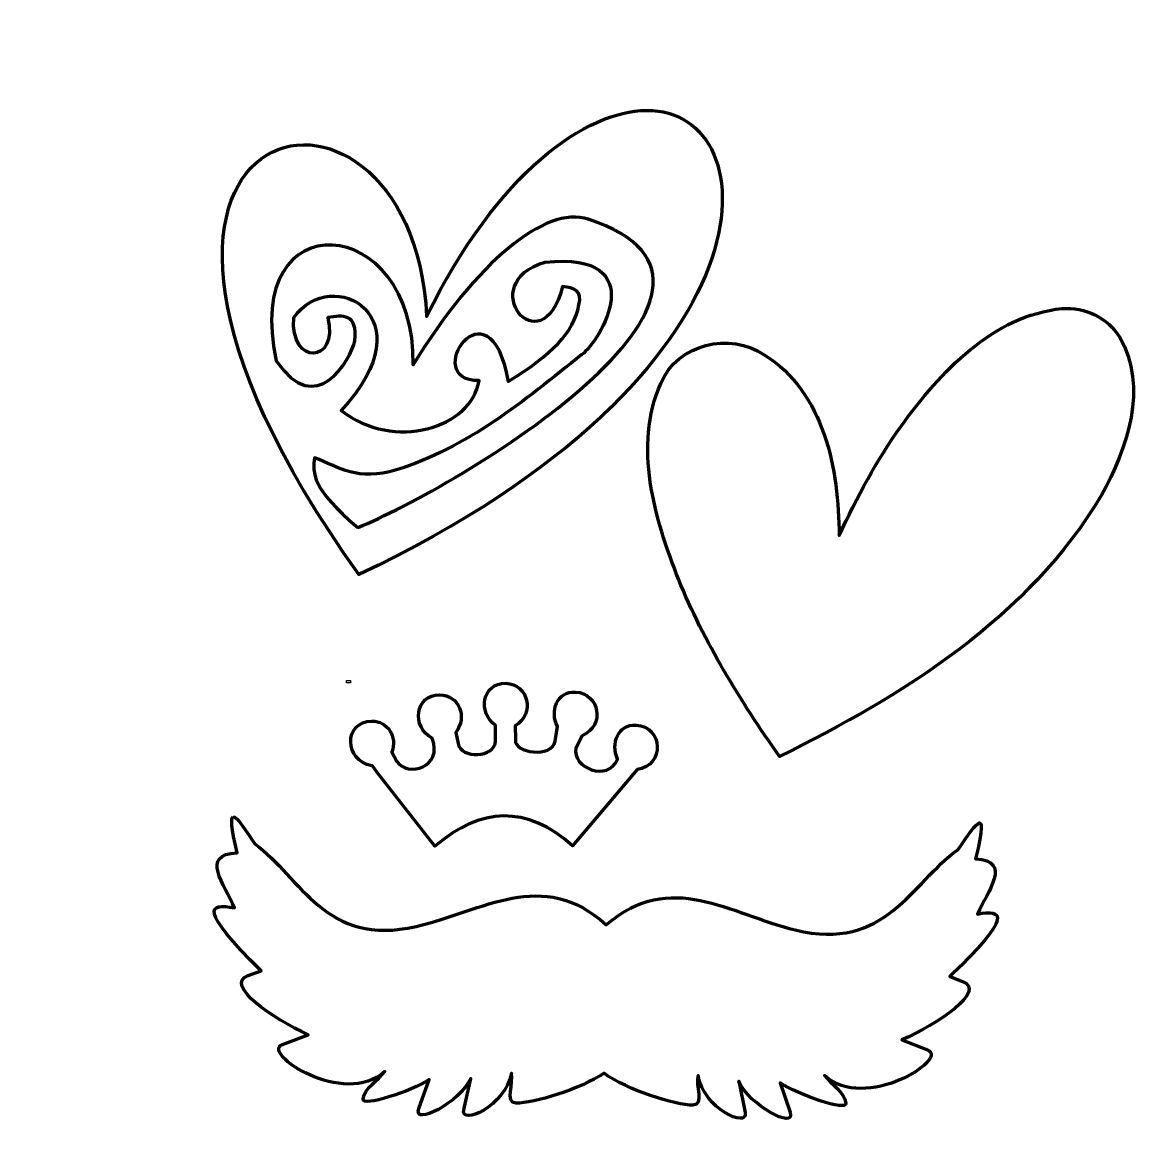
# Model space of a CAD drawing. Header units: centimetres. Extents: x -17.5 to 12.3, y -13.8 to 15.5.
import ezdxf

# ---------------------------------------------------------------- set-up
doc = ezdxf.new("R2010")
doc.units = ezdxf.units.CM
doc.header["$MEASUREMENT"] = 0
doc.header["$XCLIPFRAME"] = 0
doc.layers.add('Layer 1', color=7, linetype='Continuous')
picture_1 = doc.add_image_def('image1.jpg', size_in_pixel=(583, 310))

msp = doc.modelspace()

# ---------------------------------------------------------------- linework, layer by layer
at = {"layer": 'Layer 1', "color": 18, "lineweight": 90}
for points, knots in [([(-0.97779, 13.18666), (-2.58151, 13.16472), (-4.90607, 11.58656), (-6.79784, 7.73022), (-6.79784, 7.73022), (-7.18778, 15.51168), (-17.48981, 13.35317), (-8.59333, 0.90305), (-8.59333, 0.90305), (2.66305, 6.22728), (2.30181, 13.20434), (-0.97779, 13.18666)], [0, 0, 0, 0, 0.25, 0.25, 0.25, 0.25, 0.5, 0.5, 0.5, 0.5, 1, 1, 1, 1]), ([(-2.52521, 10.30823), (2.92908, 8.52889), (-6.08213, 3.15232), (-8.62297, 2.15317), (-8.62297, 2.15317), (-9.84677, 3.17467), (-9.81839, 3.59863), (-9.7613, 3.99703), (-9.7613, 3.99703), (-9.13102, 3.74369), (-8.61868, 3.3617), (-7.59433, 3.67687), (-7.59433, 3.67687), (-5.7482, 4.24489), (-4.22397, 5.48926), (-2.69121, 6.7302), (-2.69121, 6.7302), (-2.21342, 7.05657), (-0.78904, 9.45826), (-3.6665, 9.1699), (-3.6665, 9.1699), (-5.56674, 8.61776), (-3.76798, 6.34769), (-3.20405, 8.52663), (-3.20405, 8.52663), (-2.89437, 8.50095), (-2.67061, 8.40561), (-2.76829, 8.04046), (-2.76829, 8.04046), (-2.91705, 7.3024), (-3.46371, 6.73651), (-4.64179, 6.01282), (-4.64179, 6.01282), (-5.14453, 8.85911), (-6.99538, 6.00053), (-5.41253, 6.03653), (-5.41253, 6.03653), (-5.61057, 4.77706), (-7.66031, 4.15824), (-9.05578, 5.24207), (-9.05578, 5.24207), (-6.73985, 7.74696), (-9.30657, 9.12044), (-10.31268, 7.70549), (-10.31268, 7.70549), (-10.42332, 6.42806), (-9.11626, 6.46403), (-9.41447, 7.70549), (-9.41447, 7.70549), (-9.02116, 7.76375), (-8.62334, 7.83129), (-8.69708, 7.08889), (-8.69708, 7.08889), (-8.81667, 6.58442), (-9.72011, 4.98763), (-10.77513, 6.56419), (-10.77513, 6.56419), (-11.71829, 10.81483), (-7.09072, 10.50407), (-7.15263, 6.45748), (-7.15263, 6.45748), (-5.47766, 9.17674), (-3.65958, 10.67829), (-2.52521, 10.30823)], [0, 0, 0, 0, 0.05882353, 0.05882353, 0.05882353, 0.05882353, 0.11764706, 0.11764706, 0.11764706, 0.11764706, 0.17647059, 0.17647059, 0.17647059, 0.17647059, 0.23529412, 0.23529412, 0.23529412, 0.23529412, 0.29411765, 0.29411765, 0.29411765, 0.29411765, 0.35294118, 0.35294118, 0.35294118, 0.35294118, 0.41176471, 0.41176471, 0.41176471, 0.41176471, 0.47058824, 0.47058824, 0.47058824, 0.47058824, 0.52941176, 0.52941176, 0.52941176, 0.52941176, 0.58823529, 0.58823529, 0.58823529, 0.58823529, 0.64705882, 0.64705882, 0.64705882, 0.64705882, 0.70588235, 0.70588235, 0.70588235, 0.70588235, 0.76470588, 0.76470588, 0.76470588, 0.76470588, 0.82352941, 0.82352941, 0.82352941, 0.82352941, 0.88235294, 0.88235294, 0.88235294, 0.88235294, 1, 1, 1, 1])]:
    msp.add_open_spline(points, degree=3, knots=knots, dxfattribs=at)
at = {"layer": 'Layer 1', "color": 7, "lineweight": 90}
msp.add_open_spline([(10.01857, 7.94353), (8.18032, 7.76304), (6.78778, 6.25658), (5.75334, 4.83423), (5.75334, 4.83423), (5.11205, 3.9348), (4.59112, 2.94019), (4.11349, 1.93766), (4.11349, 1.93766), (4.11112, 3.67723), (3.7209, 5.73223), (2.13328, 6.71923), (2.13328, 6.71923), (1.22987, 7.33884), (-0.16897, 7.01622), (-0.5999, 5.96331), (-0.5999, 5.96331), (-1.34295, 4.29586), (-0.76256, 2.39126), (-0.13745, 0.78451), (-0.13745, 0.78451), (0.5504, -0.89233), (1.49669, -2.42801), (2.53347, -3.90813), (2.53347, -3.90813), (5.81353, -2.30418), (9.14416, -0.21537), (11.05144, 3.00199), (11.05144, 3.00199), (11.74172, 4.24007), (12.29828, 5.86164), (11.53338, 7.19057), (11.53338, 7.19057), (11.21855, 7.7011), (10.613, 7.98181), (10.01857, 7.94353)], degree=3, knots=[0, 0, 0, 0, 0.1, 0.1, 0.1, 0.1, 0.2, 0.2, 0.2, 0.2, 0.3, 0.3, 0.3, 0.3, 0.4, 0.4, 0.4, 0.4, 0.5, 0.5, 0.5, 0.5, 0.6, 0.6, 0.6, 0.6, 0.7, 0.7, 0.7, 0.7, 0.8, 0.8, 0.8, 0.8, 1, 1, 1, 1], dxfattribs=at)
at = {"layer": 'Layer 1', "lineweight": 90}
msp.add_open_spline([(-4.7067, -1.97203), (-5.32649, -1.95125), (-5.45798, -2.75501), (-4.97646, -3.08664), (-4.97646, -3.08664), (-4.97646, -3.08664), (-4.97646, -3.49277), (-4.97646, -3.49277), (-4.97646, -3.49277), (-4.98926, -3.96226), (-5.90476, -3.96968), (-5.96657, -3.56688), (-5.96657, -3.56688), (-5.96657, -3.56688), (-6.02882, -3.27044), (-6.02882, -3.27044), (-6.02882, -3.27044), (-5.70736, -2.85682), (-5.94603, -2.28896), (-6.45273, -2.28033), (-6.45273, -2.28033), (-7.11229, -2.2691), (-7.20227, -3.13405), (-6.65431, -3.42459), (-6.65431, -3.42459), (-6.35138, -4.19694), (-7.28945, -4.4629), (-7.59106, -4.04414), (-7.59106, -4.04414), (-7.59106, -4.04414), (-7.71556, -3.79514), (-7.71556, -3.79514), (-7.71556, -3.79514), (-7.5715, -3.38216), (-7.83038, -2.96806), (-8.24915, -2.974), (-8.24915, -2.974), (-9.01114, -2.9848), (-8.97374, -4.03446), (-8.24915, -4.15383), (-8.24915, -4.15383), (-8.2422, -4.15383), (-8.2353, -4.15408), (-8.2284, -4.15383), (-8.2284, -4.15383), (-8.2284, -4.15383), (-8.10686, -4.33466), (-8.10686, -4.33466), (-8.10686, -4.33466), (-8.10686, -4.33466), (-6.5802, -6.28523), (-6.5802, -6.28523), (-6.5802, -6.28523), (-5.36578, -5.24704), (-4.15137, -5.19012), (-2.93695, -6.27337), (-2.93695, -6.27337), (-2.93695, -6.27337), (-1.23242, -4.25758), (-1.23242, -4.25758), (-1.23242, -4.25758), (-0.48506, -4.14373), (-0.54168, -3.12549), (-1.25614, -3.07775), (-1.25614, -3.07775), (-1.73877, -3.0455), (-1.93342, -3.57654), (-1.74526, -3.97893), (-1.74526, -3.97893), (-1.99821, -4.59825), (-2.96114, -4.20643), (-2.84802, -3.68545), (-2.84802, -3.68545), (-2.84802, -3.68545), (-2.68498, -3.35937), (-2.68498, -3.35937), (-2.68498, -3.35937), (-2.06442, -3.09253), (-2.22507, -2.23965), (-2.85988, -2.20325), (-2.85988, -2.20325), (-3.35308, -2.17498), (-3.54337, -2.71182), (-3.34011, -3.11629), (-3.34011, -3.11629), (-3.34011, -3.11629), (-3.3994, -3.50166), (-3.3994, -3.50166), (-3.3994, -3.50166), (-3.48478, -3.95958), (-4.48708, -3.82471), (-4.45176, -3.46312), (-4.45176, -3.46312), (-4.45176, -3.46312), (-4.46065, -3.0985), (-4.46065, -3.0985), (-4.46065, -3.0985), (-3.90948, -2.77898), (-4.11142, -1.99199), (-4.7067, -1.97203)], degree=3, knots=[0, 0, 0, 0, 0.03846154, 0.03846154, 0.03846154, 0.03846154, 0.07692308, 0.07692308, 0.07692308, 0.07692308, 0.11538462, 0.11538462, 0.11538462, 0.11538462, 0.15384615, 0.15384615, 0.15384615, 0.15384615, 0.19230769, 0.19230769, 0.19230769, 0.19230769, 0.23076923, 0.23076923, 0.23076923, 0.23076923, 0.26923077, 0.26923077, 0.26923077, 0.26923077, 0.30769231, 0.30769231, 0.30769231, 0.30769231, 0.34615385, 0.34615385, 0.34615385, 0.34615385, 0.38461538, 0.38461538, 0.38461538, 0.38461538, 0.42307692, 0.42307692, 0.42307692, 0.42307692, 0.46153846, 0.46153846, 0.46153846, 0.46153846, 0.5, 0.5, 0.5, 0.5, 0.53846154, 0.53846154, 0.53846154, 0.53846154, 0.57692308, 0.57692308, 0.57692308, 0.57692308, 0.61538462, 0.61538462, 0.61538462, 0.61538462, 0.65384615, 0.65384615, 0.65384615, 0.65384615, 0.69230769, 0.69230769, 0.69230769, 0.69230769, 0.73076923, 0.73076923, 0.73076923, 0.73076923, 0.76923077, 0.76923077, 0.76923077, 0.76923077, 0.80769231, 0.80769231, 0.80769231, 0.80769231, 0.84615385, 0.84615385, 0.84615385, 0.84615385, 0.88461538, 0.88461538, 0.88461538, 0.88461538, 0.92307692, 0.92307692, 0.92307692, 0.92307692, 1, 1, 1, 1], dxfattribs=at)
at = {"layer": 'Layer 1', "color": 251, "lineweight": 90}
msp.add_open_spline([(-11.91742, -5.50552), (-11.98433, -5.52688), (-11.97131, -5.77522), (-11.81329, -6.45705), (-11.81329, -6.45705), (-12.79751, -6.49759), (-12.14919, -7.29698), (-11.88494, -7.91803), (-11.88494, -7.91803), (-12.57183, -7.76941), (-12.82765, -7.95122), (-11.17804, -9.57725), (-11.17804, -9.57725), (-11.17804, -9.57725), (-11.5174, -9.7039), (-11.5174, -9.7039), (-11.5174, -9.7039), (-12.17372, -9.95057), (-10.86335, -10.85432), (-9.93487, -11.27274), (-9.93487, -11.27274), (-9.93487, -11.27274), (-10.61293, -11.52893), (-10.61293, -11.52893), (-10.61293, -11.52893), (-11.20939, -11.75309), (-8.98407, -13.21836), (-7.90734, -12.24529), (-7.90734, -12.24529), (-8.08318, -12.48472), (-8.43273, -12.66595), (-8.48045, -12.97617), (-8.48045, -12.97617), (-8.51507, -13.20124), (-7.20348, -12.76688), (-6.72786, -12.45812), (-6.72786, -12.45812), (-6.72786, -12.45812), (-7.00713, -13.22725), (-7.00713, -13.22725), (-7.00713, -13.22725), (-7.18024, -13.70999), (-5.90995, -13.06072), (-5.633, -12.42552), (-5.633, -12.42552), (-5.633, -12.42552), (-5.81684, -13.25552), (-5.81684, -13.25552), (-5.81684, -13.25552), (-5.91414, -13.69266), (-4.71691, -13.16208), (-4.55765, -12.29098), (-4.55765, -12.29098), (-4.48061, -12.53894), (-4.74194, -13.07157), (-4.4347, -13.08047), (-4.4347, -13.08047), (-3.97361, -13.09384), (-2.72994, -12.71061), (-2.10434, -12.29198), (-2.10434, -12.29198), (-1.49652, -12.72776), (-0.21961, -13.14156), (0.24968, -13.13465), (0.24968, -13.13465), (0.55701, -13.13013), (0.3021, -12.59613), (0.38266, -12.34928), (0.38266, -12.34928), (0.52949, -13.22258), (1.71927, -13.76623), (1.62821, -13.32775), (1.62821, -13.32775), (1.62821, -13.32775), (1.45675, -12.49737), (1.45675, -12.49737), (1.45675, -12.49737), (1.72462, -13.13646), (2.98282, -13.80517), (2.81661, -13.32002), (2.81661, -13.32002), (2.81661, -13.32002), (2.55088, -12.54387), (2.55088, -12.54387), (2.55088, -12.54387), (3.02205, -12.85939), (4.32668, -13.31274), (4.29527, -13.08719), (4.29527, -13.08719), (4.25198, -12.77632), (3.90385, -12.59155), (3.73144, -12.34963), (3.73144, -12.34963), (4.79419, -13.33795), (7.04393, -11.90513), (6.45074, -11.67248), (6.45074, -11.67248), (6.45074, -11.67248), (5.77548, -11.40586), (5.77548, -11.40586), (5.77548, -11.40586), (6.70983, -11.00071), (8.03271, -10.11699), (7.37997, -9.86098), (7.37997, -9.86098), (7.37997, -9.86098), (7.04121, -9.72944), (7.04121, -9.72944), (7.04121, -9.72944), (8.71383, -8.12708), (8.46147, -7.94129), (7.77253, -8.0801), (7.77253, -8.0801), (8.0456, -7.46288), (8.70618, -6.67324), (7.72264, -6.61868), (7.72264, -6.61868), (8.13549, -4.94603), (7.62013, -5.88801), (7.25313, -6.37638), (7.25313, -6.37638), (6.03447, -7.25098), (5.34764, -9.08643), (2.95293, -8.49908), (2.95293, -8.49908), (1.18928, -8.0665), (-0.32637, -6.89373), (-2.04485, -8.35936), (-2.04485, -8.35936), (-3.75177, -6.83793), (-5.29556, -7.9952), (-7.07434, -8.40577), (-7.07434, -8.40577), (-9.47682, -8.96031), (-10.13399, -7.11375), (-11.34006, -6.22187), (-11.34006, -6.22187), (-11.55381, -5.92883), (-11.81963, -5.47431), (-11.91742, -5.50552)], degree=3, knots=[0, 0, 0, 0, 0.02777778, 0.02777778, 0.02777778, 0.02777778, 0.05555556, 0.05555556, 0.05555556, 0.05555556, 0.08333333, 0.08333333, 0.08333333, 0.08333333, 0.11111111, 0.11111111, 0.11111111, 0.11111111, 0.13888889, 0.13888889, 0.13888889, 0.13888889, 0.16666667, 0.16666667, 0.16666667, 0.16666667, 0.19444444, 0.19444444, 0.19444444, 0.19444444, 0.22222222, 0.22222222, 0.22222222, 0.22222222, 0.25, 0.25, 0.25, 0.25, 0.27777778, 0.27777778, 0.27777778, 0.27777778, 0.30555556, 0.30555556, 0.30555556, 0.30555556, 0.33333333, 0.33333333, 0.33333333, 0.33333333, 0.36111111, 0.36111111, 0.36111111, 0.36111111, 0.38888889, 0.38888889, 0.38888889, 0.38888889, 0.41666667, 0.41666667, 0.41666667, 0.41666667, 0.44444444, 0.44444444, 0.44444444, 0.44444444, 0.47222222, 0.47222222, 0.47222222, 0.47222222, 0.5, 0.5, 0.5, 0.5, 0.52777778, 0.52777778, 0.52777778, 0.52777778, 0.55555556, 0.55555556, 0.55555556, 0.55555556, 0.58333333, 0.58333333, 0.58333333, 0.58333333, 0.61111111, 0.61111111, 0.61111111, 0.61111111, 0.63888889, 0.63888889, 0.63888889, 0.63888889, 0.66666667, 0.66666667, 0.66666667, 0.66666667, 0.69444444, 0.69444444, 0.69444444, 0.69444444, 0.72222222, 0.72222222, 0.72222222, 0.72222222, 0.75, 0.75, 0.75, 0.75, 0.77777778, 0.77777778, 0.77777778, 0.77777778, 0.80555556, 0.80555556, 0.80555556, 0.80555556, 0.83333333, 0.83333333, 0.83333333, 0.83333333, 0.86111111, 0.86111111, 0.86111111, 0.86111111, 0.88888889, 0.88888889, 0.88888889, 0.88888889, 0.91666667, 0.91666667, 0.91666667, 0.91666667, 0.94444444, 0.94444444, 0.94444444, 0.94444444, 1, 1, 1, 1], dxfattribs=at)

# ---------------------------------------------------------------- pictures from other files: only their frames are drawn
at = {"layer": 'Layer 1', "color": 0}
image = msp.add_image(picture_1, insert=(-8.80671, -6.28523), size_in_units=(8.09722, 4.30556), dxfattribs=at)
image.set_boundary_path([(-8.8067, -6.2852), (-0.6957, -1.9716)])
image.dxf.flags = 3

doc.saveas('drawing.dxf')
